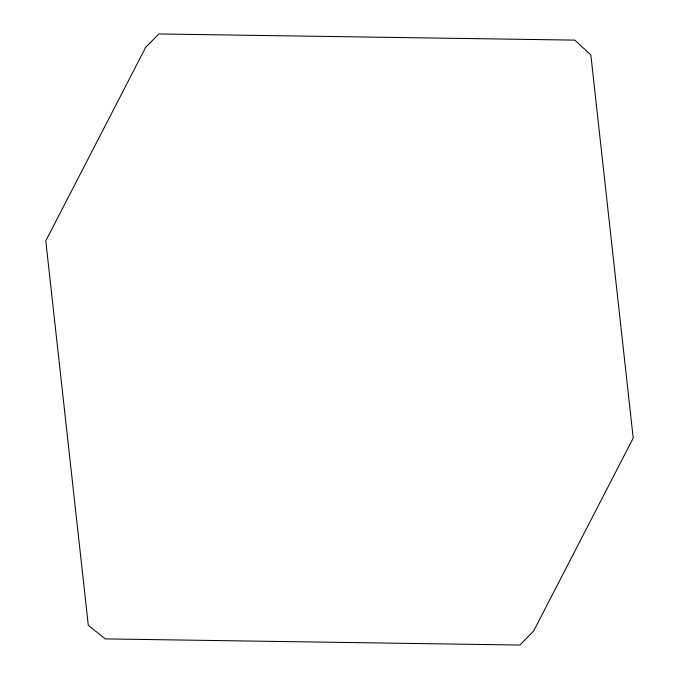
<?xml version="1.0" encoding="UTF-8"?>
<svg xmlns="http://www.w3.org/2000/svg" width="679" height="679" viewBox="0 0 679 679"><rect width="100%" height="100%" fill="white"/><g stroke="black" fill="none" stroke-linecap="round" stroke-linejoin="round"><path stroke-width="1.02" d="M145.662 47.36L45.79 240.867L88.304 625.334L105.237 638.897L519.927 645.05L533.669 630.978L633.21 438.116L590.84 54.94L574.79 40.12L158.827 33.95L145.662 47.36"/></g></svg>
